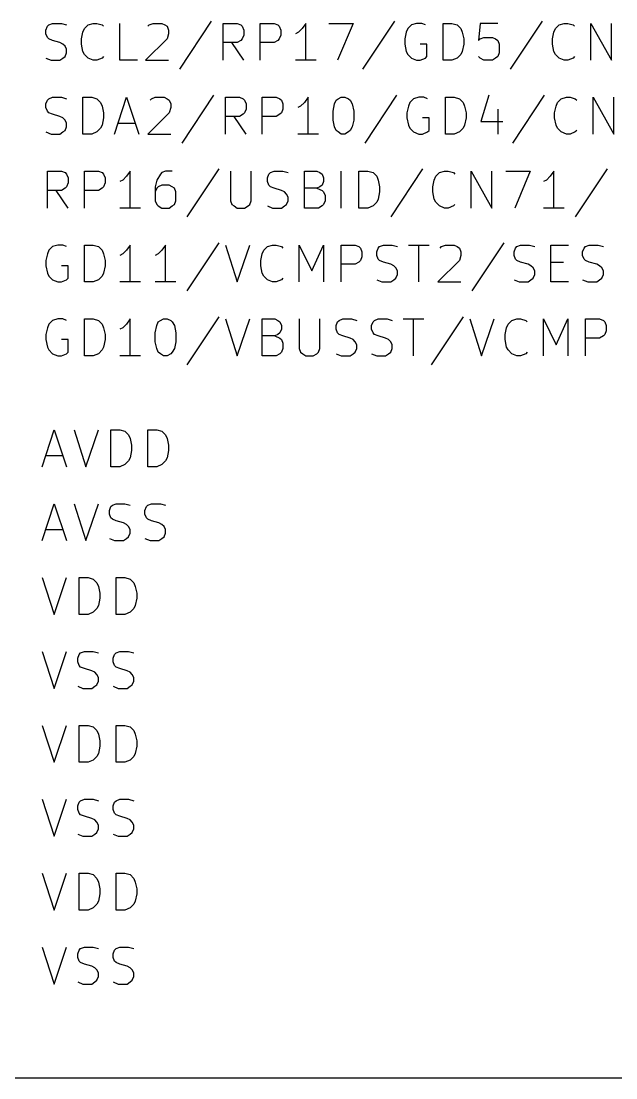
# Model space of a CAD drawing. Extents: x 10 to 287, y -200 to -10.
# Drawn here: x 55.03 to 75.49, y -139.7 to -103.38 of the extents above; entities that cross this region are included whole.
import ezdxf

# ---------------------------------------------------------------- set-up
doc = ezdxf.new("R2010")
doc.units = 0
doc.header["$MEASUREMENT"] = 0

msp = doc.modelspace()

# ---------------------------------------------------------------- linework, layer by layer
at = {"layer": 'Cyan 2'}
for p, q in [((55.9308, -103.556), (55.9816, -103.505)), ((55.9816, -103.505), (56.1086, -103.454)), ((56.1086, -103.454), (56.4134, -103.454)), ((56.4134, -103.454), (56.5912, -103.505)), ((57.2008, -103.632), (57.3278, -103.505)), ((57.3278, -103.505), (57.5056, -103.454)), ((57.5056, -103.454), (57.6326, -103.454)), ((57.6326, -103.454), (57.8104, -103.505)), ((57.8104, -103.505), (57.8612, -103.556)), ((58.42, -104.724), (58.42, -103.454)), ((59.3852, -103.556), (59.436, -103.505)), ((59.436, -103.505), (59.563, -103.454)), ((59.563, -103.454), (59.8678, -103.454)), ((59.8678, -103.454), (59.9694, -103.505)), ((59.9694, -103.505), (60.0456, -103.556)), ((61.5696, -103.378), (60.4774, -105.029)), ((61.976, -104.724), (61.976, -103.454)), ((61.976, -103.454), (62.4586, -103.454)), ((62.4586, -103.454), (62.5856, -103.505)), ((62.5856, -103.505), (62.6364, -103.556)), ((63.246, -104.724), (63.246, -103.454)), ((63.246, -103.454), (63.7286, -103.454)), ((63.7286, -103.454), (63.8556, -103.505)), ((63.8556, -103.505), (63.9064, -103.556)), ((64.8208, -103.454), (64.6938, -103.632)), ((64.8208, -104.724), (64.8208, -103.454)), ((65.6082, -103.454), (66.4464, -103.454)), ((66.4464, -103.454), (65.913, -104.724)), ((67.8688, -103.378), (66.7766, -105.029)), ((68.453, -103.505), (68.326, -103.632)), ((68.6308, -103.454), (68.453, -103.505)), ((68.8086, -103.454), (68.6308, -103.454)), ((68.9356, -103.505), (68.8086, -103.454)), ((69.5452, -104.724), (69.5452, -103.454)), ((69.5452, -103.454), (69.85, -103.454)), ((69.85, -103.454), (70.0278, -103.505)), ((70.0278, -103.505), (70.1548, -103.632)), ((70.8152, -103.454), (70.7644, -104.038)), ((71.4248, -103.454), (70.8152, -103.454)), ((72.9488, -103.378), (71.8566, -105.029)), ((73.406, -103.632), (73.533, -103.505)), ((73.533, -103.505), (73.7108, -103.454)), ((73.7108, -103.454), (73.8378, -103.454)), ((73.8378, -103.454), (74.0156, -103.505)), ((74.0156, -103.505), (74.0664, -103.556)), ((74.6252, -104.724), (74.6252, -103.454)), ((74.6252, -103.454), (75.3364, -104.724)), ((75.3364, -104.724), (75.3364, -103.454)), ((55.88, -103.683), (55.9308, -103.556)), ((55.88, -103.81), (55.88, -103.683)), ((55.9308, -103.937), (55.88, -103.81)), ((57.0992, -103.988), (57.15, -103.759)), ((57.15, -103.759), (57.2008, -103.632)), ((60.0456, -103.556), (60.0964, -103.683)), ((60.0964, -103.81), (60.0456, -103.988)), ((60.0964, -103.683), (60.0964, -103.81)), ((62.6364, -103.556), (62.6872, -103.683)), ((62.6872, -103.861), (62.6364, -103.988)), ((62.6872, -103.683), (62.6872, -103.861)), ((63.9064, -103.556), (63.9572, -103.683)), ((63.9572, -103.861), (63.9064, -103.988)), ((63.9572, -103.683), (63.9572, -103.861)), ((64.5668, -103.759), (64.4652, -103.81)), ((64.6938, -103.632), (64.5668, -103.759)), ((68.2752, -103.759), (68.2244, -103.988)), ((68.326, -103.632), (68.2752, -103.759)), ((70.1548, -103.632), (70.2056, -103.759)), ((70.2056, -103.759), (70.2564, -103.988)), ((73.3044, -103.988), (73.3552, -103.759)), ((73.3552, -103.759), (73.406, -103.632)), ((55.9816, -103.988), (55.9308, -103.937)), ((56.1086, -104.038), (55.9816, -103.988)), ((56.3626, -104.115), (56.1086, -104.038)), ((56.4642, -104.165), (56.3626, -104.115)), ((56.5404, -104.242), (56.4642, -104.165)), ((56.5912, -104.343), (56.5404, -104.242)), ((57.0992, -104.165), (57.0992, -103.988)), ((57.15, -104.419), (57.0992, -104.165)), ((60.0456, -103.988), (59.309, -104.724)), ((62.4586, -104.115), (61.976, -104.115)), ((62.6872, -104.724), (62.2808, -104.115)), ((62.5856, -104.038), (62.4586, -104.115)), ((62.6364, -103.988), (62.5856, -104.038)), ((63.7286, -104.115), (63.246, -104.115)), ((63.8556, -104.038), (63.7286, -104.115)), ((63.9064, -103.988), (63.8556, -104.038)), ((68.2244, -103.988), (68.2244, -104.165)), ((68.2244, -104.165), (68.2752, -104.419)), ((68.9864, -104.165), (68.7578, -104.165)), ((68.9864, -104.597), (68.9864, -104.165)), ((70.2564, -104.165), (70.2056, -104.419)), ((70.2564, -103.988), (70.2564, -104.165)), ((70.7644, -104.038), (70.8152, -103.988)), ((70.8152, -103.988), (70.9422, -103.937)), ((70.9422, -103.937), (71.247, -103.937)), ((71.247, -103.937), (71.3486, -103.988)), ((71.3486, -103.988), (71.4248, -104.038)), ((71.4248, -104.038), (71.4756, -104.165)), ((71.4756, -104.165), (71.4756, -104.47)), ((73.3044, -104.165), (73.3044, -103.988)), ((73.3552, -104.419), (73.3044, -104.165)), ((56.4642, -104.648), (56.5404, -104.597)), ((56.5404, -104.597), (56.5912, -104.47)), ((56.5912, -104.47), (56.5912, -104.343)), ((57.2008, -104.521), (57.15, -104.419)), ((57.3278, -104.648), (57.2008, -104.521)), ((57.8612, -104.597), (57.8104, -104.648)), ((68.2752, -104.419), (68.326, -104.521)), ((68.326, -104.521), (68.453, -104.648)), ((68.9356, -104.648), (68.9864, -104.597)), ((70.1548, -104.521), (70.0278, -104.648)), ((70.2056, -104.419), (70.1548, -104.521)), ((70.8152, -104.648), (70.7644, -104.597)), ((71.4248, -104.597), (71.3486, -104.648)), ((71.4756, -104.47), (71.4248, -104.597)), ((73.406, -104.521), (73.3552, -104.419)), ((73.533, -104.648), (73.406, -104.521)), ((74.0664, -104.597), (74.0156, -104.648)), ((55.88, -104.648), (56.0578, -104.724)), ((56.0578, -104.724), (56.3626, -104.724)), ((56.3626, -104.724), (56.4642, -104.648)), ((57.5056, -104.724), (57.3278, -104.648)), ((57.6326, -104.724), (57.5056, -104.724)), ((57.8104, -104.648), (57.6326, -104.724)), ((59.0296, -104.724), (58.42, -104.724)), ((59.309, -104.724), (60.0964, -104.724)), ((65.1764, -104.724), (64.4652, -104.724)), ((68.453, -104.648), (68.6308, -104.724)), ((68.6308, -104.724), (68.7578, -104.724)), ((68.7578, -104.724), (68.9356, -104.648)), ((69.85, -104.724), (69.5452, -104.724)), ((70.0278, -104.648), (69.85, -104.724)), ((70.9422, -104.724), (70.8152, -104.648)), ((71.247, -104.724), (70.9422, -104.724)), ((71.3486, -104.648), (71.247, -104.724)), ((73.7108, -104.724), (73.533, -104.648)), ((73.8378, -104.724), (73.7108, -104.724)), ((74.0156, -104.648), (73.8378, -104.724)), ((55.9308, -106.096), (55.9816, -106.045)), ((55.9816, -106.045), (56.1086, -105.994)), ((56.1086, -105.994), (56.4134, -105.994)), ((56.4134, -105.994), (56.5912, -106.045)), ((57.15, -107.264), (57.15, -105.994)), ((57.15, -105.994), (57.4548, -105.994)), ((57.4548, -105.994), (57.6326, -106.045)), ((57.6326, -106.045), (57.7596, -106.172)), ((58.2422, -107.264), (58.6486, -105.994)), ((58.6486, -105.994), (59.0804, -107.264)), ((59.4614, -106.096), (59.5122, -106.045)), ((59.5122, -106.045), (59.6392, -105.994)), ((59.6392, -105.994), (59.944, -105.994)), ((59.944, -105.994), (60.0456, -106.045)), ((60.0456, -106.045), (60.1218, -106.096)), ((61.6458, -105.918), (60.5536, -107.569)), ((62.0522, -107.264), (62.0522, -105.994)), ((62.0522, -105.994), (62.5348, -105.994)), ((62.5348, -105.994), (62.6618, -106.045)), ((62.6618, -106.045), (62.7126, -106.096)), ((63.3222, -107.264), (63.3222, -105.994)), ((63.3222, -105.994), (63.8048, -105.994)), ((63.8048, -105.994), (63.9318, -106.045)), ((63.9318, -106.045), (63.9826, -106.096)), ((64.897, -105.994), (64.77, -106.172)), ((64.897, -107.264), (64.897, -105.994)), ((65.8622, -106.096), (65.9384, -106.045)), ((65.9384, -106.045), (66.04, -105.994)), ((66.04, -105.994), (66.167, -105.994)), ((66.167, -105.994), (66.294, -106.045)), ((66.294, -106.045), (66.3448, -106.096)), ((67.945, -105.918), (66.8528, -107.569)), ((68.5292, -106.045), (68.4022, -106.172)), ((68.707, -105.994), (68.5292, -106.045)), ((68.8848, -105.994), (68.707, -105.994)), ((69.0118, -106.045), (68.8848, -105.994)), ((69.6214, -107.264), (69.6214, -105.994)), ((69.6214, -105.994), (69.9262, -105.994)), ((69.9262, -105.994), (70.104, -106.045)), ((70.104, -106.045), (70.231, -106.172)), ((71.12, -105.918), (70.8406, -106.832)), ((73.025, -105.918), (71.9328, -107.569)), ((73.4822, -106.172), (73.6092, -106.045)), ((73.6092, -106.045), (73.787, -105.994)), ((73.787, -105.994), (73.914, -105.994)), ((73.914, -105.994), (74.0918, -106.045)), ((74.0918, -106.045), (74.1426, -106.096)), ((74.7014, -107.264), (74.7014, -105.994)), ((74.7014, -105.994), (75.4126, -107.264)), ((75.4126, -107.264), (75.4126, -105.994)), ((55.88, -106.223), (55.9308, -106.096)), ((55.88, -106.35), (55.88, -106.223)), ((55.9308, -106.477), (55.88, -106.35)), ((57.7596, -106.172), (57.8104, -106.299)), ((57.8104, -106.299), (57.8612, -106.528)), ((60.1218, -106.096), (60.1726, -106.223)), ((60.1726, -106.35), (60.1218, -106.528)), ((60.1726, -106.223), (60.1726, -106.35)), ((62.7126, -106.096), (62.7634, -106.223)), ((62.7634, -106.401), (62.7126, -106.528)), ((62.7634, -106.223), (62.7634, -106.401)), ((63.9826, -106.096), (64.0334, -106.223)), ((64.0334, -106.401), (63.9826, -106.528)), ((64.0334, -106.223), (64.0334, -106.401)), ((64.643, -106.299), (64.5414, -106.35)), ((64.77, -106.172), (64.643, -106.299)), ((65.7606, -106.477), (65.8114, -106.223)), ((65.8114, -106.223), (65.8622, -106.096)), ((66.3448, -106.096), (66.421, -106.223)), ((66.421, -106.223), (66.4718, -106.477)), ((68.3514, -106.299), (68.3006, -106.528)), ((68.4022, -106.172), (68.3514, -106.299)), ((70.231, -106.172), (70.2818, -106.299)), ((70.2818, -106.299), (70.3326, -106.528)), ((71.4248, -106.401), (71.4248, -107.264)), ((73.3806, -106.528), (73.4314, -106.299)), ((73.4314, -106.299), (73.4822, -106.172)), ((55.9816, -106.528), (55.9308, -106.477)), ((56.1086, -106.578), (55.9816, -106.528)), ((56.3626, -106.655), (56.1086, -106.578)), ((56.4642, -106.705), (56.3626, -106.655)), ((56.5404, -106.782), (56.4642, -106.705)), ((56.5912, -106.883), (56.5404, -106.782)), ((57.8612, -106.705), (57.8104, -106.959)), ((57.8612, -106.528), (57.8612, -106.705)), ((60.1218, -106.528), (59.3852, -107.264)), ((62.5348, -106.655), (62.0522, -106.655)), ((62.7634, -107.264), (62.357, -106.655)), ((62.6618, -106.578), (62.5348, -106.655)), ((62.7126, -106.528), (62.6618, -106.578)), ((63.8048, -106.655), (63.3222, -106.655)), ((63.9318, -106.578), (63.8048, -106.655)), ((63.9826, -106.528), (63.9318, -106.578)), ((65.7606, -106.782), (65.7606, -106.477)), ((65.8114, -107.01), (65.7606, -106.782)), ((66.4718, -106.782), (66.421, -107.01)), ((66.4718, -106.477), (66.4718, -106.782)), ((68.3006, -106.528), (68.3006, -106.705)), ((68.3006, -106.705), (68.3514, -106.959)), ((69.0626, -106.705), (68.834, -106.705)), ((69.0626, -107.137), (69.0626, -106.705)), ((70.3326, -106.705), (70.2818, -106.959)), ((70.3326, -106.528), (70.3326, -106.705)), ((73.3806, -106.705), (73.3806, -106.528)), ((73.4314, -106.959), (73.3806, -106.705)), ((56.4642, -107.188), (56.5404, -107.137)), ((56.5404, -107.137), (56.5912, -107.01)), ((56.5912, -107.01), (56.5912, -106.883)), ((57.7596, -107.061), (57.6326, -107.188)), ((57.8104, -106.959), (57.7596, -107.061)), ((58.3692, -106.883), (58.9534, -106.883)), ((65.8622, -107.137), (65.8114, -107.01)), ((65.9384, -107.188), (65.8622, -107.137)), ((66.3448, -107.137), (66.294, -107.188)), ((66.421, -107.01), (66.3448, -107.137)), ((68.3514, -106.959), (68.4022, -107.061)), ((68.4022, -107.061), (68.5292, -107.188)), ((69.0118, -107.188), (69.0626, -107.137)), ((70.231, -107.061), (70.104, -107.188)), ((70.2818, -106.959), (70.231, -107.061)), ((70.8406, -106.832), (71.6026, -106.832)), ((73.4822, -107.061), (73.4314, -106.959)), ((73.6092, -107.188), (73.4822, -107.061)), ((74.1426, -107.137), (74.0918, -107.188)), ((55.88, -107.188), (56.0578, -107.264)), ((56.0578, -107.264), (56.3626, -107.264)), ((56.3626, -107.264), (56.4642, -107.188)), ((57.4548, -107.264), (57.15, -107.264)), ((57.6326, -107.188), (57.4548, -107.264)), ((59.3852, -107.264), (60.1726, -107.264)), ((65.2526, -107.264), (64.5414, -107.264)), ((66.04, -107.264), (65.9384, -107.188)), ((66.167, -107.264), (66.04, -107.264)), ((66.294, -107.188), (66.167, -107.264)), ((68.5292, -107.188), (68.707, -107.264)), ((68.707, -107.264), (68.834, -107.264)), ((68.834, -107.264), (69.0118, -107.188)), ((69.9262, -107.264), (69.6214, -107.264)), ((70.104, -107.188), (69.9262, -107.264)), ((73.787, -107.264), (73.6092, -107.188)), ((73.914, -107.264), (73.787, -107.264)), ((74.0918, -107.188), (73.914, -107.264)), ((55.9308, -109.804), (55.9308, -108.534)), ((55.9308, -108.534), (56.4134, -108.534)), ((56.4134, -108.534), (56.5404, -108.585)), ((56.5404, -108.585), (56.5912, -108.636)), ((57.2008, -109.804), (57.2008, -108.534)), ((57.2008, -108.534), (57.6834, -108.534)), ((57.6834, -108.534), (57.8104, -108.585)), ((57.8104, -108.585), (57.8612, -108.636)), ((58.7756, -108.534), (58.6486, -108.712)), ((58.7756, -109.804), (58.7756, -108.534)), ((59.8678, -108.585), (59.817, -108.636)), ((59.9948, -108.534), (59.8678, -108.585)), ((60.2234, -108.534), (59.9948, -108.534)), ((61.8236, -108.458), (60.7314, -110.109)), ((62.23, -108.534), (62.23, -109.55)), ((62.9412, -109.55), (62.9412, -108.534)), ((63.5508, -108.636), (63.6016, -108.585)), ((63.6016, -108.585), (63.7286, -108.534)), ((63.7286, -108.534), (64.0334, -108.534)), ((64.0334, -108.534), (64.2112, -108.585)), ((64.77, -109.804), (64.77, -108.534)), ((64.77, -108.534), (65.2018, -108.534)), ((65.2018, -108.534), (65.3034, -108.585)), ((65.3034, -108.585), (65.3796, -108.636)), ((66.04, -109.804), (66.04, -108.534)), ((66.6496, -109.804), (66.6496, -108.534)), ((66.6496, -108.534), (66.9544, -108.534)), ((66.9544, -108.534), (67.1322, -108.585)), ((67.1322, -108.585), (67.2592, -108.712)), ((68.834, -108.458), (67.7418, -110.109)), ((69.2912, -108.712), (69.4182, -108.585)), ((69.4182, -108.585), (69.596, -108.534)), ((69.596, -108.534), (69.723, -108.534)), ((69.723, -108.534), (69.9008, -108.585)), ((69.9008, -108.585), (69.9516, -108.636)), ((70.5104, -109.804), (70.5104, -108.534)), ((70.5104, -108.534), (71.2216, -109.804)), ((71.2216, -109.804), (71.2216, -108.534)), ((71.7042, -108.534), (72.5424, -108.534)), ((72.5424, -108.534), (72.009, -109.804)), ((73.3552, -108.534), (73.2282, -108.712)), ((73.3552, -109.804), (73.3552, -108.534)), ((75.184, -108.458), (74.0918, -110.109)), ((56.5912, -108.636), (56.642, -108.763)), ((56.642, -108.941), (56.5912, -109.068)), ((56.642, -108.763), (56.642, -108.941)), ((57.8612, -108.636), (57.912, -108.763)), ((57.912, -108.941), (57.8612, -109.068)), ((57.912, -108.763), (57.912, -108.941)), ((58.5216, -108.839), (58.42, -108.89)), ((58.6486, -108.712), (58.5216, -108.839)), ((59.69, -108.839), (59.6392, -109.068)), ((59.817, -108.636), (59.69, -108.839)), ((63.5, -108.763), (63.5508, -108.636)), ((63.5, -108.89), (63.5, -108.763)), ((63.5508, -109.017), (63.5, -108.89)), ((65.3796, -108.636), (65.4304, -108.763)), ((65.4304, -108.89), (65.3796, -109.017)), ((65.4304, -108.763), (65.4304, -108.89)), ((67.2592, -108.712), (67.31, -108.839)), ((67.31, -108.839), (67.3608, -109.068)), ((69.1896, -109.068), (69.2404, -108.839)), ((69.2404, -108.839), (69.2912, -108.712)), ((73.1012, -108.839), (72.9996, -108.89)), ((73.2282, -108.712), (73.1012, -108.839)), ((56.4134, -109.195), (55.9308, -109.195)), ((56.642, -109.804), (56.2356, -109.195)), ((56.5404, -109.118), (56.4134, -109.195)), ((56.5912, -109.068), (56.5404, -109.118)), ((57.6834, -109.195), (57.2008, -109.195)), ((57.8104, -109.118), (57.6834, -109.195)), ((57.8612, -109.068), (57.8104, -109.118)), ((59.6392, -109.068), (59.6392, -109.55)), ((59.69, -109.118), (59.6392, -109.245)), ((59.7408, -109.068), (59.69, -109.118)), ((59.8678, -109.017), (59.7408, -109.068)), ((60.1218, -109.017), (59.8678, -109.017)), ((60.2234, -109.068), (60.1218, -109.017)), ((60.2996, -109.118), (60.2234, -109.068)), ((60.3504, -109.245), (60.2996, -109.118)), ((60.3504, -109.55), (60.3504, -109.245)), ((63.6016, -109.068), (63.5508, -109.017)), ((63.7286, -109.118), (63.6016, -109.068)), ((63.9826, -109.195), (63.7286, -109.118)), ((64.0842, -109.245), (63.9826, -109.195)), ((64.1604, -109.322), (64.0842, -109.245)), ((64.2112, -109.423), (64.1604, -109.322)), ((65.2018, -109.118), (64.77, -109.118)), ((65.3034, -109.068), (65.2018, -109.118)), ((65.2018, -109.118), (65.3796, -109.195)), ((65.3796, -109.017), (65.3034, -109.068)), ((65.3796, -109.195), (65.4304, -109.245)), ((65.4304, -109.245), (65.4812, -109.372)), ((67.3608, -109.245), (67.31, -109.499)), ((67.3608, -109.068), (67.3608, -109.245)), ((69.1896, -109.245), (69.1896, -109.068)), ((69.2404, -109.499), (69.1896, -109.245)), ((59.6392, -109.55), (59.69, -109.677)), ((59.69, -109.677), (59.7408, -109.728)), ((60.2234, -109.728), (60.2996, -109.677)), ((60.2996, -109.677), (60.3504, -109.55)), ((62.23, -109.55), (62.2808, -109.677)), ((62.2808, -109.677), (62.357, -109.728)), ((62.8396, -109.728), (62.8904, -109.677)), ((62.8904, -109.677), (62.9412, -109.55)), ((64.0842, -109.728), (64.1604, -109.677)), ((64.1604, -109.677), (64.2112, -109.55)), ((64.2112, -109.55), (64.2112, -109.423)), ((65.4304, -109.677), (65.3796, -109.728)), ((65.4812, -109.55), (65.4304, -109.677)), ((65.4812, -109.372), (65.4812, -109.55)), ((67.2592, -109.601), (67.1322, -109.728)), ((67.31, -109.499), (67.2592, -109.601)), ((69.2912, -109.601), (69.2404, -109.499)), ((69.4182, -109.728), (69.2912, -109.601)), ((69.9516, -109.677), (69.9008, -109.728)), ((59.1312, -109.804), (58.42, -109.804)), ((59.7408, -109.728), (59.8678, -109.804)), ((59.8678, -109.804), (60.1218, -109.804)), ((60.1218, -109.804), (60.2234, -109.728)), ((62.357, -109.728), (62.4586, -109.804)), ((62.4586, -109.804), (62.7126, -109.804)), ((62.7126, -109.804), (62.8396, -109.728)), ((63.5, -109.728), (63.6778, -109.804)), ((63.6778, -109.804), (63.9826, -109.804)), ((63.9826, -109.804), (64.0842, -109.728)), ((65.2526, -109.804), (64.77, -109.804)), ((65.3796, -109.728), (65.2526, -109.804)), ((66.9544, -109.804), (66.6496, -109.804)), ((67.1322, -109.728), (66.9544, -109.804)), ((69.596, -109.804), (69.4182, -109.728)), ((69.723, -109.804), (69.596, -109.804)), ((69.9008, -109.728), (69.723, -109.804)), ((73.7108, -109.804), (72.9996, -109.804)), ((56.1086, -111.125), (55.9816, -111.252)), ((56.2864, -111.074), (56.1086, -111.125)), ((56.4642, -111.074), (56.2864, -111.074)), ((56.5912, -111.125), (56.4642, -111.074)), ((57.2008, -112.344), (57.2008, -111.074)), ((57.2008, -111.074), (57.5056, -111.074)), ((57.5056, -111.074), (57.6834, -111.125)), ((57.6834, -111.125), (57.8104, -111.252)), ((58.7756, -111.074), (58.6486, -111.252)), ((58.7756, -112.344), (58.7756, -111.074)), ((59.9948, -111.074), (59.8678, -111.252)), ((59.9948, -112.344), (59.9948, -111.074)), ((61.8236, -110.998), (60.7314, -112.649)), ((62.0522, -111.074), (62.4586, -112.344)), ((62.4586, -112.344), (62.8904, -111.074)), ((63.373, -111.252), (63.5, -111.125)), ((63.5, -111.125), (63.6778, -111.074)), ((63.6778, -111.074), (63.8048, -111.074)), ((63.8048, -111.074), (63.9826, -111.125)), ((63.9826, -111.125), (64.0334, -111.176)), ((64.5922, -112.344), (64.5922, -111.074)), ((64.5922, -111.074), (65.024, -111.963)), ((65.024, -111.963), (65.4304, -111.074)), ((65.4304, -111.074), (65.4304, -112.344)), ((66.04, -112.344), (66.04, -111.074)), ((66.04, -111.074), (66.5226, -111.074)), ((66.5226, -111.074), (66.6496, -111.125)), ((66.6496, -111.125), (66.7004, -111.176)), ((67.31, -111.176), (67.3608, -111.125)), ((67.3608, -111.125), (67.4878, -111.074)), ((67.4878, -111.074), (67.7926, -111.074)), ((67.7926, -111.074), (67.9704, -111.125)), ((68.3514, -111.074), (69.0626, -111.074)), ((68.707, -112.344), (68.707, -111.074)), ((69.4436, -111.176), (69.4944, -111.125)), ((69.4944, -111.125), (69.6214, -111.074)), ((69.6214, -111.074), (69.9262, -111.074)), ((69.9262, -111.074), (70.0278, -111.125)), ((70.0278, -111.125), (70.104, -111.176)), ((71.628, -110.998), (70.5358, -112.649)), ((72.0344, -111.176), (72.0852, -111.125)), ((72.0852, -111.125), (72.2122, -111.074)), ((72.2122, -111.074), (72.517, -111.074)), ((72.517, -111.074), (72.6948, -111.125)), ((73.2536, -112.344), (73.2536, -111.074)), ((73.2536, -111.074), (73.8632, -111.074)), ((74.3966, -111.176), (74.4474, -111.125)), ((74.4474, -111.125), (74.5744, -111.074)), ((74.5744, -111.074), (74.8792, -111.074)), ((74.8792, -111.074), (75.057, -111.125)), ((55.9308, -111.379), (55.88, -111.608)), ((55.9816, -111.252), (55.9308, -111.379)), ((57.8104, -111.252), (57.8612, -111.379)), ((57.8612, -111.379), (57.912, -111.608)), ((58.5216, -111.379), (58.42, -111.43)), ((58.6486, -111.252), (58.5216, -111.379)), ((59.7408, -111.379), (59.6392, -111.43)), ((59.8678, -111.252), (59.7408, -111.379)), ((63.2714, -111.608), (63.3222, -111.379)), ((63.3222, -111.379), (63.373, -111.252)), ((66.7004, -111.176), (66.7512, -111.303)), ((66.7512, -111.481), (66.7004, -111.608)), ((66.7512, -111.303), (66.7512, -111.481)), ((67.2592, -111.303), (67.31, -111.176)), ((67.2592, -111.43), (67.2592, -111.303)), ((67.31, -111.557), (67.2592, -111.43)), ((70.104, -111.176), (70.1548, -111.303)), ((70.1548, -111.43), (70.104, -111.608)), ((70.1548, -111.303), (70.1548, -111.43)), ((71.9836, -111.303), (72.0344, -111.176)), ((71.9836, -111.43), (71.9836, -111.303)), ((72.0344, -111.557), (71.9836, -111.43)), ((74.3458, -111.303), (74.3966, -111.176)), ((74.3458, -111.43), (74.3458, -111.303)), ((74.3966, -111.557), (74.3458, -111.43)), ((55.88, -111.608), (55.88, -111.785)), ((55.88, -111.785), (55.9308, -112.039)), ((56.642, -111.785), (56.4134, -111.785)), ((56.642, -112.217), (56.642, -111.785)), ((57.912, -111.785), (57.8612, -112.039)), ((57.912, -111.608), (57.912, -111.785)), ((63.2714, -111.785), (63.2714, -111.608)), ((63.3222, -112.039), (63.2714, -111.785)), ((66.5226, -111.735), (66.04, -111.735)), ((66.6496, -111.658), (66.5226, -111.735)), ((66.7004, -111.608), (66.6496, -111.658)), ((67.3608, -111.608), (67.31, -111.557)), ((67.4878, -111.658), (67.3608, -111.608)), ((67.7418, -111.735), (67.4878, -111.658)), ((67.8434, -111.785), (67.7418, -111.735)), ((67.9196, -111.862), (67.8434, -111.785)), ((67.9704, -111.963), (67.9196, -111.862)), ((70.104, -111.608), (69.3674, -112.344)), ((72.0852, -111.608), (72.0344, -111.557)), ((72.2122, -111.658), (72.0852, -111.608)), ((72.4662, -111.735), (72.2122, -111.658)), ((72.5678, -111.785), (72.4662, -111.735)), ((72.644, -111.862), (72.5678, -111.785)), ((72.6948, -111.963), (72.644, -111.862)), ((73.2536, -111.658), (73.6854, -111.658)), ((74.4474, -111.608), (74.3966, -111.557)), ((74.5744, -111.658), (74.4474, -111.608)), ((74.8284, -111.735), (74.5744, -111.658)), ((74.93, -111.785), (74.8284, -111.735)), ((75.0062, -111.862), (74.93, -111.785)), ((75.057, -111.963), (75.0062, -111.862)), ((55.9308, -112.039), (55.9816, -112.141)), ((55.9816, -112.141), (56.1086, -112.268)), ((56.5912, -112.268), (56.642, -112.217)), ((57.8104, -112.141), (57.6834, -112.268)), ((57.8612, -112.039), (57.8104, -112.141)), ((63.373, -112.141), (63.3222, -112.039)), ((63.5, -112.268), (63.373, -112.141)), ((64.0334, -112.217), (63.9826, -112.268)), ((67.8434, -112.268), (67.9196, -112.217)), ((67.9196, -112.217), (67.9704, -112.09)), ((67.9704, -112.09), (67.9704, -111.963)), ((72.5678, -112.268), (72.644, -112.217)), ((72.644, -112.217), (72.6948, -112.09)), ((72.6948, -112.09), (72.6948, -111.963)), ((74.93, -112.268), (75.0062, -112.217)), ((75.0062, -112.217), (75.057, -112.09)), ((75.057, -112.09), (75.057, -111.963)), ((56.1086, -112.268), (56.2864, -112.344)), ((56.2864, -112.344), (56.4134, -112.344)), ((56.4134, -112.344), (56.5912, -112.268)), ((57.5056, -112.344), (57.2008, -112.344)), ((57.6834, -112.268), (57.5056, -112.344)), ((59.1312, -112.344), (58.42, -112.344)), ((60.3504, -112.344), (59.6392, -112.344)), ((63.6778, -112.344), (63.5, -112.268)), ((63.8048, -112.344), (63.6778, -112.344)), ((63.9826, -112.268), (63.8048, -112.344)), ((67.2592, -112.268), (67.437, -112.344)), ((67.437, -112.344), (67.7418, -112.344)), ((67.7418, -112.344), (67.8434, -112.268)), ((69.3674, -112.344), (70.1548, -112.344)), ((71.9836, -112.268), (72.1614, -112.344)), ((72.1614, -112.344), (72.4662, -112.344)), ((72.4662, -112.344), (72.5678, -112.268)), ((73.8632, -112.344), (73.2536, -112.344)), ((74.3458, -112.268), (74.5236, -112.344)), ((74.5236, -112.344), (74.8284, -112.344)), ((74.8284, -112.344), (74.93, -112.268)), ((56.1086, -113.665), (55.9816, -113.792)), ((56.2864, -113.614), (56.1086, -113.665)), ((56.4642, -113.614), (56.2864, -113.614)), ((56.5912, -113.665), (56.4642, -113.614)), ((57.2008, -114.884), (57.2008, -113.614)), ((57.2008, -113.614), (57.5056, -113.614)), ((57.5056, -113.614), (57.6834, -113.665)), ((57.6834, -113.665), (57.8104, -113.792)), ((58.7756, -113.614), (58.6486, -113.792)), ((58.7756, -114.884), (58.7756, -113.614)), ((59.7408, -113.716), (59.817, -113.665)), ((59.817, -113.665), (59.9186, -113.614)), ((59.9186, -113.614), (60.0456, -113.614)), ((60.0456, -113.614), (60.1726, -113.665)), ((60.1726, -113.665), (60.2234, -113.716)), ((61.8236, -113.538), (60.7314, -115.189)), ((62.0522, -113.614), (62.4586, -114.884)), ((62.4586, -114.884), (62.8904, -113.614)), ((63.3222, -114.884), (63.3222, -113.614)), ((63.3222, -113.614), (63.754, -113.614)), ((63.754, -113.614), (63.8556, -113.665)), ((63.8556, -113.665), (63.9318, -113.716)), ((64.5922, -113.614), (64.5922, -114.63)), ((65.3034, -114.63), (65.3034, -113.614)), ((65.913, -113.716), (65.9638, -113.665)), ((65.9638, -113.665), (66.0908, -113.614)), ((66.0908, -113.614), (66.3956, -113.614)), ((66.3956, -113.614), (66.5734, -113.665)), ((67.1322, -113.716), (67.183, -113.665)), ((67.183, -113.665), (67.31, -113.614)), ((67.31, -113.614), (67.6148, -113.614)), ((67.6148, -113.614), (67.7926, -113.665)), ((68.1736, -113.614), (68.8848, -113.614)), ((68.5292, -114.884), (68.5292, -113.614)), ((70.231, -113.538), (69.1388, -115.189)), ((70.4596, -113.614), (70.866, -114.884)), ((70.866, -114.884), (71.2978, -113.614)), ((71.7804, -113.792), (71.9074, -113.665)), ((71.9074, -113.665), (72.0852, -113.614)), ((72.0852, -113.614), (72.2122, -113.614)), ((72.2122, -113.614), (72.39, -113.665)), ((72.39, -113.665), (72.4408, -113.716)), ((72.9996, -114.884), (72.9996, -113.614)), ((72.9996, -113.614), (73.4314, -114.503)), ((73.4314, -114.503), (73.8378, -113.614)), ((73.8378, -113.614), (73.8378, -114.884)), ((74.4474, -114.884), (74.4474, -113.614)), ((74.4474, -113.614), (74.93, -113.614)), ((74.93, -113.614), (75.057, -113.665)), ((75.057, -113.665), (75.1078, -113.716)), ((55.9308, -113.919), (55.88, -114.148)), ((55.9816, -113.792), (55.9308, -113.919)), ((57.8104, -113.792), (57.8612, -113.919)), ((57.8612, -113.919), (57.912, -114.148)), ((58.5216, -113.919), (58.42, -113.97)), ((58.6486, -113.792), (58.5216, -113.919)), ((59.6392, -114.097), (59.69, -113.843)), ((59.69, -113.843), (59.7408, -113.716)), ((60.2234, -113.716), (60.2996, -113.843)), ((60.2996, -113.843), (60.3504, -114.097)), ((63.9318, -113.716), (63.9826, -113.843)), ((63.9826, -113.97), (63.9318, -114.097)), ((63.9826, -113.843), (63.9826, -113.97)), ((65.8622, -113.843), (65.913, -113.716)), ((65.8622, -113.97), (65.8622, -113.843)), ((65.913, -114.097), (65.8622, -113.97)), ((67.0814, -113.843), (67.1322, -113.716)), ((67.0814, -113.97), (67.0814, -113.843)), ((67.1322, -114.097), (67.0814, -113.97)), ((71.6788, -114.148), (71.7296, -113.919)), ((71.7296, -113.919), (71.7804, -113.792)), ((75.1078, -113.716), (75.1586, -113.843)), ((75.1586, -114.021), (75.1078, -114.148)), ((75.1586, -113.843), (75.1586, -114.021)), ((55.88, -114.148), (55.88, -114.325)), ((55.88, -114.325), (55.9308, -114.579)), ((56.642, -114.325), (56.4134, -114.325)), ((56.642, -114.757), (56.642, -114.325)), ((57.912, -114.325), (57.8612, -114.579)), ((57.912, -114.148), (57.912, -114.325)), ((59.6392, -114.402), (59.6392, -114.097)), ((59.69, -114.63), (59.6392, -114.402)), ((60.3504, -114.402), (60.2996, -114.63)), ((60.3504, -114.097), (60.3504, -114.402)), ((63.754, -114.198), (63.3222, -114.198)), ((63.8556, -114.148), (63.754, -114.198)), ((63.754, -114.198), (63.9318, -114.275)), ((63.9318, -114.097), (63.8556, -114.148)), ((63.9318, -114.275), (63.9826, -114.325)), ((63.9826, -114.325), (64.0334, -114.452)), ((65.9638, -114.148), (65.913, -114.097)), ((66.0908, -114.198), (65.9638, -114.148)), ((66.3448, -114.275), (66.0908, -114.198)), ((66.4464, -114.325), (66.3448, -114.275)), ((66.5226, -114.402), (66.4464, -114.325)), ((66.5734, -114.503), (66.5226, -114.402)), ((67.183, -114.148), (67.1322, -114.097)), ((67.31, -114.198), (67.183, -114.148)), ((67.564, -114.275), (67.31, -114.198)), ((67.6656, -114.325), (67.564, -114.275)), ((67.7418, -114.402), (67.6656, -114.325)), ((67.7926, -114.503), (67.7418, -114.402)), ((71.6788, -114.325), (71.6788, -114.148)), ((71.7296, -114.579), (71.6788, -114.325)), ((74.93, -114.275), (74.4474, -114.275)), ((75.057, -114.198), (74.93, -114.275)), ((75.1078, -114.148), (75.057, -114.198)), ((55.9308, -114.579), (55.9816, -114.681)), ((55.9816, -114.681), (56.1086, -114.808)), ((56.5912, -114.808), (56.642, -114.757)), ((57.8104, -114.681), (57.6834, -114.808)), ((57.8612, -114.579), (57.8104, -114.681)), ((59.7408, -114.757), (59.69, -114.63)), ((59.817, -114.808), (59.7408, -114.757)), ((60.2234, -114.757), (60.1726, -114.808)), ((60.2996, -114.63), (60.2234, -114.757)), ((63.9826, -114.757), (63.9318, -114.808)), ((64.0334, -114.63), (63.9826, -114.757)), ((64.0334, -114.452), (64.0334, -114.63)), ((64.5922, -114.63), (64.643, -114.757)), ((64.643, -114.757), (64.7192, -114.808)), ((65.2018, -114.808), (65.2526, -114.757)), ((65.2526, -114.757), (65.3034, -114.63)), ((66.4464, -114.808), (66.5226, -114.757)), ((66.5226, -114.757), (66.5734, -114.63)), ((66.5734, -114.63), (66.5734, -114.503)), ((67.6656, -114.808), (67.7418, -114.757)), ((67.7418, -114.757), (67.7926, -114.63)), ((67.7926, -114.63), (67.7926, -114.503)), ((71.7804, -114.681), (71.7296, -114.579)), ((71.9074, -114.808), (71.7804, -114.681)), ((72.4408, -114.757), (72.39, -114.808)), ((56.1086, -114.808), (56.2864, -114.884)), ((56.2864, -114.884), (56.4134, -114.884)), ((56.4134, -114.884), (56.5912, -114.808)), ((57.5056, -114.884), (57.2008, -114.884)), ((57.6834, -114.808), (57.5056, -114.884)), ((59.1312, -114.884), (58.42, -114.884)), ((59.9186, -114.884), (59.817, -114.808)), ((60.0456, -114.884), (59.9186, -114.884)), ((60.1726, -114.808), (60.0456, -114.884)), ((63.8048, -114.884), (63.3222, -114.884)), ((63.9318, -114.808), (63.8048, -114.884)), ((64.7192, -114.808), (64.8208, -114.884)), ((64.8208, -114.884), (65.0748, -114.884)), ((65.0748, -114.884), (65.2018, -114.808)), ((65.8622, -114.808), (66.04, -114.884)), ((66.04, -114.884), (66.3448, -114.884)), ((66.3448, -114.884), (66.4464, -114.808)), ((67.0814, -114.808), (67.2592, -114.884)), ((67.2592, -114.884), (67.564, -114.884)), ((67.564, -114.884), (67.6656, -114.808)), ((72.0852, -114.884), (71.9074, -114.808)), ((72.2122, -114.884), (72.0852, -114.884)), ((72.39, -114.808), (72.2122, -114.884)), ((55.753, -118.694), (56.1594, -117.424)), ((56.1594, -117.424), (56.5912, -118.694)), ((56.8452, -117.424), (57.2516, -118.694)), ((57.2516, -118.694), (57.6834, -117.424)), ((58.1152, -118.694), (58.1152, -117.424)), ((58.1152, -117.424), (58.42, -117.424)), ((58.42, -117.424), (58.5978, -117.475)), ((58.5978, -117.475), (58.7248, -117.602)), ((58.7248, -117.602), (58.7756, -117.729)), ((59.3852, -118.694), (59.3852, -117.424)), ((59.3852, -117.424), (59.69, -117.424)), ((59.69, -117.424), (59.8678, -117.475)), ((59.8678, -117.475), (59.9948, -117.602)), ((59.9948, -117.602), (60.0456, -117.729)), ((58.7756, -117.729), (58.8264, -117.958)), ((58.8264, -117.958), (58.8264, -118.135)), ((60.0456, -117.729), (60.0964, -117.958)), ((60.0964, -117.958), (60.0964, -118.135)), ((55.88, -118.313), (56.4642, -118.313)), ((58.7756, -118.389), (58.7248, -118.491)), ((58.8264, -118.135), (58.7756, -118.389)), ((60.0456, -118.389), (59.9948, -118.491)), ((60.0964, -118.135), (60.0456, -118.389)), ((58.42, -118.694), (58.1152, -118.694)), ((58.5978, -118.618), (58.42, -118.694)), ((58.7248, -118.491), (58.5978, -118.618)), ((59.69, -118.694), (59.3852, -118.694)), ((59.8678, -118.618), (59.69, -118.694)), ((59.9948, -118.491), (59.8678, -118.618)), ((55.753, -121.234), (56.1594, -119.964)), ((56.1594, -119.964), (56.5912, -121.234)), ((56.8452, -119.964), (57.2516, -121.234)), ((57.2516, -121.234), (57.6834, -119.964)), ((58.0644, -120.193), (58.1152, -120.066)), ((58.0644, -120.32), (58.0644, -120.193)), ((58.1152, -120.066), (58.166, -120.015)), ((58.166, -120.015), (58.293, -119.964)), ((58.293, -119.964), (58.5978, -119.964)), ((58.5978, -119.964), (58.7756, -120.015)), ((59.2836, -120.193), (59.3344, -120.066)), ((59.2836, -120.32), (59.2836, -120.193)), ((59.3344, -120.066), (59.3852, -120.015)), ((59.3852, -120.015), (59.5122, -119.964)), ((59.5122, -119.964), (59.817, -119.964)), ((59.817, -119.964), (59.9948, -120.015)), ((58.1152, -120.447), (58.0644, -120.32)), ((58.166, -120.498), (58.1152, -120.447)), ((58.293, -120.548), (58.166, -120.498)), ((58.547, -120.625), (58.293, -120.548)), ((59.3344, -120.447), (59.2836, -120.32)), ((59.3852, -120.498), (59.3344, -120.447)), ((59.5122, -120.548), (59.3852, -120.498)), ((59.7662, -120.625), (59.5122, -120.548)), ((55.88, -120.853), (56.4642, -120.853)), ((58.6486, -120.675), (58.547, -120.625)), ((58.7248, -120.752), (58.6486, -120.675)), ((58.7756, -120.853), (58.7248, -120.752)), ((58.7756, -120.98), (58.7756, -120.853)), ((59.8678, -120.675), (59.7662, -120.625)), ((59.944, -120.752), (59.8678, -120.675)), ((59.9948, -120.853), (59.944, -120.752)), ((59.9948, -120.98), (59.9948, -120.853)), ((58.0644, -121.158), (58.2422, -121.234)), ((58.2422, -121.234), (58.547, -121.234)), ((58.547, -121.234), (58.6486, -121.158)), ((58.6486, -121.158), (58.7248, -121.107)), ((58.7248, -121.107), (58.7756, -120.98)), ((59.2836, -121.158), (59.4614, -121.234)), ((59.4614, -121.234), (59.7662, -121.234)), ((59.7662, -121.234), (59.8678, -121.158)), ((59.8678, -121.158), (59.944, -121.107)), ((59.944, -121.107), (59.9948, -120.98)), ((55.753, -122.504), (56.1594, -123.774)), ((56.1594, -123.774), (56.5912, -122.504)), ((57.023, -123.774), (57.023, -122.504)), ((57.023, -122.504), (57.3278, -122.504)), ((57.3278, -122.504), (57.5056, -122.555)), ((57.5056, -122.555), (57.6326, -122.682)), ((57.6326, -122.682), (57.6834, -122.809)), ((58.293, -123.774), (58.293, -122.504)), ((58.293, -122.504), (58.5978, -122.504)), ((58.5978, -122.504), (58.7756, -122.555)), ((58.7756, -122.555), (58.9026, -122.682)), ((58.9026, -122.682), (58.9534, -122.809)), ((57.6834, -122.809), (57.7342, -123.038)), ((57.7342, -123.038), (57.7342, -123.215)), ((58.9534, -122.809), (59.0042, -123.038)), ((59.0042, -123.038), (59.0042, -123.215)), ((57.6834, -123.469), (57.6326, -123.571)), ((57.7342, -123.215), (57.6834, -123.469)), ((58.9534, -123.469), (58.9026, -123.571)), ((59.0042, -123.215), (58.9534, -123.469)), ((57.3278, -123.774), (57.023, -123.774)), ((57.5056, -123.698), (57.3278, -123.774)), ((57.6326, -123.571), (57.5056, -123.698)), ((58.5978, -123.774), (58.293, -123.774)), ((58.7756, -123.698), (58.5978, -123.774)), ((58.9026, -123.571), (58.7756, -123.698)), ((55.753, -125.044), (56.1594, -126.314)), ((56.1594, -126.314), (56.5912, -125.044)), ((56.9722, -125.273), (57.023, -125.146)), ((56.9722, -125.4), (56.9722, -125.273)), ((57.023, -125.146), (57.0738, -125.095)), ((57.0738, -125.095), (57.2008, -125.044)), ((57.2008, -125.044), (57.5056, -125.044)), ((57.5056, -125.044), (57.6834, -125.095)), ((58.1914, -125.273), (58.2422, -125.146)), ((58.1914, -125.4), (58.1914, -125.273)), ((58.2422, -125.146), (58.293, -125.095)), ((58.293, -125.095), (58.42, -125.044)), ((58.42, -125.044), (58.7248, -125.044)), ((58.7248, -125.044), (58.9026, -125.095)), ((57.023, -125.527), (56.9722, -125.4)), ((57.0738, -125.578), (57.023, -125.527)), ((57.2008, -125.628), (57.0738, -125.578)), ((57.4548, -125.705), (57.2008, -125.628)), ((58.2422, -125.527), (58.1914, -125.4)), ((58.293, -125.578), (58.2422, -125.527)), ((58.42, -125.628), (58.293, -125.578)), ((58.674, -125.705), (58.42, -125.628)), ((57.5564, -125.755), (57.4548, -125.705)), ((57.6326, -125.832), (57.5564, -125.755)), ((57.6834, -125.933), (57.6326, -125.832)), ((57.6834, -126.06), (57.6834, -125.933)), ((58.7756, -125.755), (58.674, -125.705)), ((58.8518, -125.832), (58.7756, -125.755)), ((58.9026, -125.933), (58.8518, -125.832)), ((58.9026, -126.06), (58.9026, -125.933)), ((56.9722, -126.238), (57.15, -126.314)), ((57.15, -126.314), (57.4548, -126.314)), ((57.4548, -126.314), (57.5564, -126.238)), ((57.5564, -126.238), (57.6326, -126.187)), ((57.6326, -126.187), (57.6834, -126.06)), ((58.1914, -126.238), (58.3692, -126.314)), ((58.3692, -126.314), (58.674, -126.314)), ((58.674, -126.314), (58.7756, -126.238)), ((58.7756, -126.238), (58.8518, -126.187)), ((58.8518, -126.187), (58.9026, -126.06)), ((55.753, -127.584), (56.1594, -128.854)), ((56.1594, -128.854), (56.5912, -127.584)), ((57.023, -128.854), (57.023, -127.584)), ((57.023, -127.584), (57.3278, -127.584)), ((57.3278, -127.584), (57.5056, -127.635)), ((57.5056, -127.635), (57.6326, -127.762)), ((57.6326, -127.762), (57.6834, -127.889)), ((58.293, -128.854), (58.293, -127.584)), ((58.293, -127.584), (58.5978, -127.584)), ((58.5978, -127.584), (58.7756, -127.635)), ((58.7756, -127.635), (58.9026, -127.762)), ((58.9026, -127.762), (58.9534, -127.889)), ((57.6834, -127.889), (57.7342, -128.118)), ((57.7342, -128.118), (57.7342, -128.295)), ((58.9534, -127.889), (59.0042, -128.118)), ((59.0042, -128.118), (59.0042, -128.295)), ((57.6834, -128.549), (57.6326, -128.651)), ((57.7342, -128.295), (57.6834, -128.549)), ((58.9534, -128.549), (58.9026, -128.651)), ((59.0042, -128.295), (58.9534, -128.549)), ((57.3278, -128.854), (57.023, -128.854)), ((57.5056, -128.778), (57.3278, -128.854)), ((57.6326, -128.651), (57.5056, -128.778)), ((58.5978, -128.854), (58.293, -128.854)), ((58.7756, -128.778), (58.5978, -128.854)), ((58.9026, -128.651), (58.7756, -128.778)), ((55.753, -130.124), (56.1594, -131.394)), ((56.1594, -131.394), (56.5912, -130.124)), ((56.9722, -130.353), (57.023, -130.226)), ((56.9722, -130.48), (56.9722, -130.353)), ((57.023, -130.226), (57.0738, -130.175)), ((57.0738, -130.175), (57.2008, -130.124)), ((57.2008, -130.124), (57.5056, -130.124)), ((57.5056, -130.124), (57.6834, -130.175)), ((58.1914, -130.353), (58.2422, -130.226)), ((58.1914, -130.48), (58.1914, -130.353)), ((58.2422, -130.226), (58.293, -130.175)), ((58.293, -130.175), (58.42, -130.124)), ((58.42, -130.124), (58.7248, -130.124)), ((58.7248, -130.124), (58.9026, -130.175)), ((57.023, -130.607), (56.9722, -130.48)), ((57.0738, -130.658), (57.023, -130.607)), ((57.2008, -130.708), (57.0738, -130.658)), ((57.4548, -130.785), (57.2008, -130.708)), ((58.2422, -130.607), (58.1914, -130.48)), ((58.293, -130.658), (58.2422, -130.607)), ((58.42, -130.708), (58.293, -130.658)), ((58.674, -130.785), (58.42, -130.708)), ((57.5564, -130.835), (57.4548, -130.785)), ((57.6326, -130.912), (57.5564, -130.835)), ((57.6834, -131.013), (57.6326, -130.912)), ((57.6834, -131.14), (57.6834, -131.013)), ((58.7756, -130.835), (58.674, -130.785)), ((58.8518, -130.912), (58.7756, -130.835)), ((58.9026, -131.013), (58.8518, -130.912)), ((58.9026, -131.14), (58.9026, -131.013)), ((56.9722, -131.318), (57.15, -131.394)), ((57.15, -131.394), (57.4548, -131.394)), ((57.4548, -131.394), (57.5564, -131.318)), ((57.5564, -131.318), (57.6326, -131.267)), ((57.6326, -131.267), (57.6834, -131.14)), ((58.1914, -131.318), (58.3692, -131.394)), ((58.3692, -131.394), (58.674, -131.394)), ((58.674, -131.394), (58.7756, -131.318)), ((58.7756, -131.318), (58.8518, -131.267)), ((58.8518, -131.267), (58.9026, -131.14)), ((55.753, -132.664), (56.1594, -133.934)), ((56.1594, -133.934), (56.5912, -132.664)), ((57.023, -133.934), (57.023, -132.664)), ((57.023, -132.664), (57.3278, -132.664)), ((57.3278, -132.664), (57.5056, -132.715)), ((57.5056, -132.715), (57.6326, -132.842)), ((57.6326, -132.842), (57.6834, -132.969)), ((58.293, -133.934), (58.293, -132.664)), ((58.293, -132.664), (58.5978, -132.664)), ((58.5978, -132.664), (58.7756, -132.715)), ((58.7756, -132.715), (58.9026, -132.842)), ((58.9026, -132.842), (58.9534, -132.969)), ((57.6834, -132.969), (57.7342, -133.198)), ((57.7342, -133.198), (57.7342, -133.375)), ((58.9534, -132.969), (59.0042, -133.198)), ((59.0042, -133.198), (59.0042, -133.375)), ((57.6834, -133.629), (57.6326, -133.731)), ((57.7342, -133.375), (57.6834, -133.629)), ((58.9534, -133.629), (58.9026, -133.731)), ((59.0042, -133.375), (58.9534, -133.629)), ((57.3278, -133.934), (57.023, -133.934)), ((57.5056, -133.858), (57.3278, -133.934)), ((57.6326, -133.731), (57.5056, -133.858)), ((58.5978, -133.934), (58.293, -133.934)), ((58.7756, -133.858), (58.5978, -133.934)), ((58.9026, -133.731), (58.7756, -133.858)), ((55.753, -135.204), (56.1594, -136.474)), ((56.1594, -136.474), (56.5912, -135.204)), ((56.9722, -135.433), (57.023, -135.306)), ((56.9722, -135.56), (56.9722, -135.433)), ((57.023, -135.306), (57.0738, -135.255)), ((57.0738, -135.255), (57.2008, -135.204)), ((57.2008, -135.204), (57.5056, -135.204)), ((57.5056, -135.204), (57.6834, -135.255)), ((58.1914, -135.433), (58.2422, -135.306)), ((58.1914, -135.56), (58.1914, -135.433)), ((58.2422, -135.306), (58.293, -135.255)), ((58.293, -135.255), (58.42, -135.204)), ((58.42, -135.204), (58.7248, -135.204)), ((58.7248, -135.204), (58.9026, -135.255)), ((57.023, -135.687), (56.9722, -135.56)), ((57.0738, -135.738), (57.023, -135.687)), ((57.2008, -135.788), (57.0738, -135.738)), ((57.4548, -135.865), (57.2008, -135.788)), ((58.2422, -135.687), (58.1914, -135.56)), ((58.293, -135.738), (58.2422, -135.687)), ((58.42, -135.788), (58.293, -135.738)), ((58.674, -135.865), (58.42, -135.788)), ((57.5564, -135.915), (57.4548, -135.865)), ((57.6326, -135.992), (57.5564, -135.915)), ((57.6834, -136.093), (57.6326, -135.992)), ((57.6834, -136.22), (57.6834, -136.093)), ((58.7756, -135.915), (58.674, -135.865)), ((58.8518, -135.992), (58.7756, -135.915)), ((58.9026, -136.093), (58.8518, -135.992)), ((58.9026, -136.22), (58.9026, -136.093)), ((56.9722, -136.398), (57.15, -136.474)), ((57.15, -136.474), (57.4548, -136.474)), ((57.4548, -136.474), (57.5564, -136.398)), ((57.5564, -136.398), (57.6326, -136.347)), ((57.6326, -136.347), (57.6834, -136.22)), ((58.1914, -136.398), (58.3692, -136.474)), ((58.3692, -136.474), (58.674, -136.474)), ((58.674, -136.474), (58.7756, -136.398)), ((58.7756, -136.398), (58.8518, -136.347)), ((58.8518, -136.347), (58.9026, -136.22))]:
    msp.add_line(p, q, dxfattribs=at)
at = {"layer": 'Red 2'}
msp.add_line((54.61, -139.7), (148.59, -139.7), dxfattribs=at)

doc.saveas('drawing.dxf')
